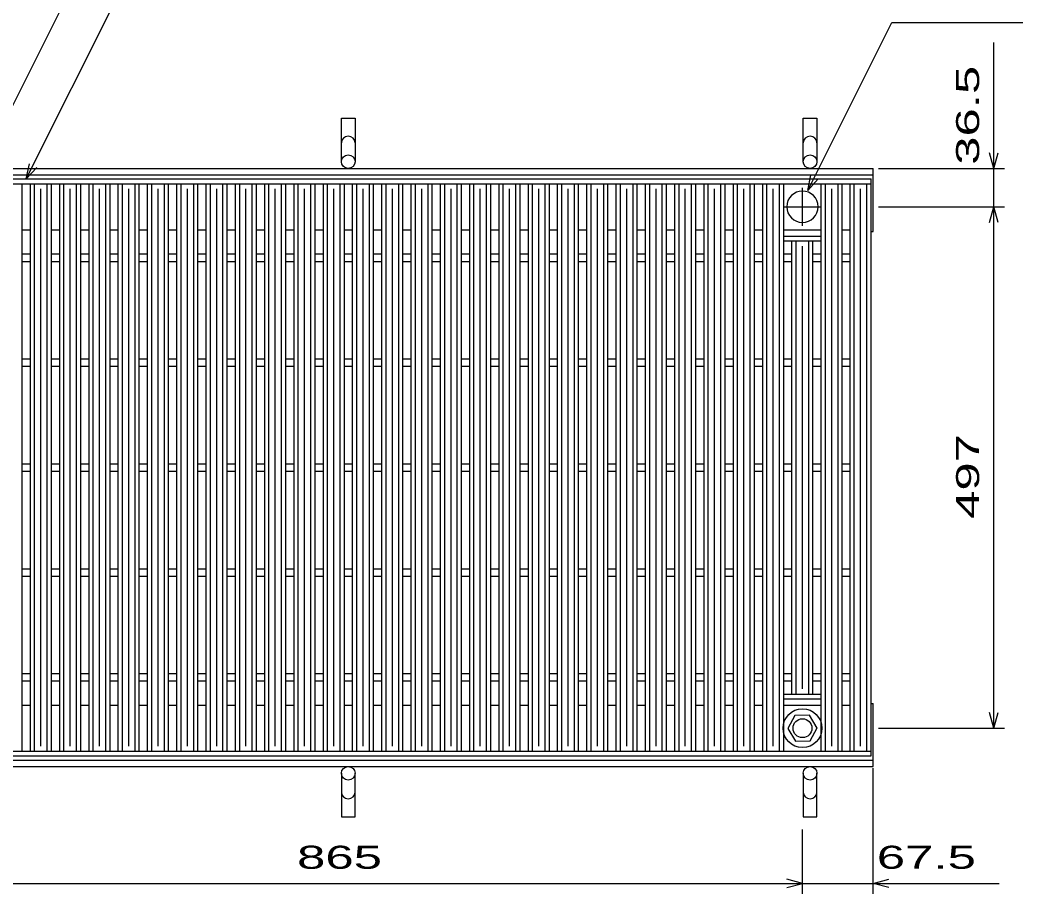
# Model space of a CAD drawing. Units: millimetres, scale not verified. Extents: x -1820 to 1731, y -1282 to 1054.
# Drawn here: x -1163 to -207, y -253 to 580 of the extents above; entities that cross this region are included whole.
import ezdxf
from ezdxf.enums import TextEntityAlignment as Align

# ---------------------------------------------------------------- set-up
doc = ezdxf.new("R2010")
doc.units = ezdxf.units.MM
doc.header["$LTSCALE"] = 10
doc.linetypes.add('CHAIN', pattern=[18.5, 12, -1.5, 3.5, -1.5])
for name, color, linetype, lineweight in [('16', 3, 'Continuous', 25), ('19', 6, 'Continuous', 25), ('22', 2, 'Continuous', 25)]:
    doc.layers.add(name, color=color, linetype=linetype, lineweight=lineweight)
doc.styles.add('ベクトル', font='')
doc.styles.get('ベクトル').set_extended_font_data('ベクトル')

msp = doc.modelspace()

# ---------------------------------------------------------------- linework, layer by layer
at = {"layer": '16'}
for p, q in [((-1348, 428.5), (-352, 428.5)), ((-1348, 424), (-352, 424)), ((-1180.6, 424), (-1160.6, 424)), ((-1160.6, -117), (-1160.6, 424)), ((-1152.7, -117), (-1152.7, 424)), ((-1152.7, 424), (-1132.7, 424)), ((-1148.7, -117), (-1148.7, 424)), ((-1136.7, -117), (-1136.7, 424)), ((-1132.7, -117), (-1132.7, 424)), ((-1124.8, -117), (-1124.8, 424)), ((-1124.8, 424), (-1104.8, 424)), ((-1120.8, -117), (-1120.8, 424)), ((-1108.8, -117), (-1108.8, 424)), ((-1104.8, -117), (-1104.8, 424)), ((-1096.9, -117), (-1096.9, 424)), ((-1096.9, 424), (-1076.9, 424)), ((-1092.9, -117), (-1092.9, 424)), ((-1080.9, -117), (-1080.9, 424)), ((-1076.9, -117), (-1076.9, 424)), ((-1069, -117), (-1069, 424)), ((-1069, 424), (-1049, 424)), ((-1065, -117), (-1065, 424)), ((-1053, -117), (-1053, 424)), ((-1049, -117), (-1049, 424)), ((-1041.1, -117), (-1041.1, 424)), ((-1041.1, 424), (-1021.1, 424)), ((-1037.1, -117), (-1037.1, 424)), ((-1025.1, -117), (-1025.1, 424)), ((-1021.1, -117), (-1021.1, 424)), ((-1013.2, -117), (-1013.2, 424)), ((-1013.2, 424), (-993.2, 424)), ((-1009.2, -117), (-1009.2, 424)), ((-997.2, -117), (-997.2, 424)), ((-993.2, -117), (-993.2, 424)), ((-985.3, -117), (-985.3, 424)), ((-985.3, 424), (-965.3, 424)), ((-981.3, -117), (-981.3, 424)), ((-969.3, -117), (-969.3, 424)), ((-965.3, -117), (-965.3, 424)), ((-957.4, -117), (-957.4, 424)), ((-957.4, 424), (-937.4, 424)), ((-953.4, -117), (-953.4, 424)), ((-941.4, -117), (-941.4, 424)), ((-937.4, -117), (-937.4, 424)), ((-929.5, -117), (-929.5, 424)), ((-929.5, 424), (-909.5, 424)), ((-925.5, -117), (-925.5, 424)), ((-913.5, -117), (-913.5, 424)), ((-909.5, -117), (-909.5, 424)), ((-901.6, -117), (-901.6, 424)), ((-901.6, 424), (-881.6, 424)), ((-897.6, -117), (-897.6, 424)), ((-885.6, -117), (-885.6, 424)), ((-881.6, -117), (-881.6, 424)), ((-873.7, -117), (-873.7, 424)), ((-873.7, 424), (-853.7, 424)), ((-869.7, -117), (-869.7, 424)), ((-857.7, -117), (-857.7, 424)), ((-853.7, -117), (-853.7, 424)), ((-845.8, -117), (-845.8, 424)), ((-845.8, 424), (-825.8, 424)), ((-841.8, -117), (-841.8, 424)), ((-829.8, -117), (-829.8, 424)), ((-825.8, -117), (-825.8, 424)), ((-817.9, -117), (-817.9, 424)), ((-817.9, 424), (-797.9, 424)), ((-813.9, -117), (-813.9, 424)), ((-801.9, -117), (-801.9, 424)), ((-797.9, -117), (-797.9, 424)), ((-790, -117), (-790, 424)), ((-790, 424), (-770, 424)), ((-786, -117), (-786, 424)), ((-774, -117), (-774, 424)), ((-770, -117), (-770, 424)), ((-762.1, -117), (-762.1, 424)), ((-762.1, 424), (-742.1, 424)), ((-758.1, -117), (-758.1, 424)), ((-746.1, -117), (-746.1, 424)), ((-742.1, -117), (-742.1, 424)), ((-734.2, -117), (-734.2, 424)), ((-734.2, 424), (-714.2, 424)), ((-730.2, -117), (-730.2, 424)), ((-718.2, -117), (-718.2, 424)), ((-714.2, -117), (-714.2, 424)), ((-706.3, -117), (-706.3, 424)), ((-706.3, 424), (-686.3, 424)), ((-702.3, -117), (-702.3, 424)), ((-690.3, -117), (-690.3, 424)), ((-686.3, -117), (-686.3, 424)), ((-678.4, -117), (-678.4, 424)), ((-678.4, 424), (-658.4, 424)), ((-674.4, -117), (-674.4, 424)), ((-662.4, -117), (-662.4, 424)), ((-658.4, -117), (-658.4, 424)), ((-650.5, -117), (-650.5, 424)), ((-650.5, 424), (-630.5, 424)), ((-646.5, -117), (-646.5, 424)), ((-634.5, -117), (-634.5, 424)), ((-630.5, -117), (-630.5, 424)), ((-622.6, -117), (-622.6, 424)), ((-622.6, 424), (-602.6, 424)), ((-618.6, -117), (-618.6, 424)), ((-606.6, -117), (-606.6, 424)), ((-602.6, -117), (-602.6, 424)), ((-594.7, -117), (-594.7, 424)), ((-594.7, 424), (-574.7, 424)), ((-590.7, -117), (-590.7, 424)), ((-578.7, -117), (-578.7, 424)), ((-574.7, -117), (-574.7, 424)), ((-566.8, -117), (-566.8, 424)), ((-566.8, 424), (-546.8, 424)), ((-562.8, -117), (-562.8, 424)), ((-550.8, -117), (-550.8, 424)), ((-546.8, -117), (-546.8, 424)), ((-538.9, -117), (-538.9, 424)), ((-538.9, 424), (-518.9, 424)), ((-534.9, -117), (-534.9, 424)), ((-522.9, -117), (-522.9, 424)), ((-518.9, -117), (-518.9, 424)), ((-511, -117), (-511, 424)), ((-511, 424), (-491, 424)), ((-507, -117), (-507, 424)), ((-495, -117), (-495, 424)), ((-491, -117), (-491, 424)), ((-483.1, -117), (-483.1, 424)), ((-483.1, 424), (-463.1, 424)), ((-479.1, -117), (-479.1, 424)), ((-467.1, -117), (-467.1, 424)), ((-463.1, -117), (-463.1, 424)), ((-455.2, -117), (-455.2, 424)), ((-455.2, 424), (-435.2, 424)), ((-451.2, -117), (-451.2, 424)), ((-439.2, -117), (-439.2, 424)), ((-435.2, -117), (-435.2, 424)), ((-399.4, -117), (-399.4, 424)), ((-399.4, 424), (-379.4, 424)), ((-395.4, -117), (-395.4, 424)), ((-383.4, -117), (-383.4, 424)), ((-379.4, -117), (-379.4, 424)), ((-372, -117), (-372, 424)), ((-372, 424), (-352, 424)), ((-368, -117), (-368, 424)), ((-356, -117), (-356, 424)), ((-352, 424), (-352, 428.5)), ((-352, -117), (-352, 424)), ((-1142.7, -112), (-1142.7, 419)), ((-1114.8, -112), (-1114.8, 419)), ((-1086.9, -112), (-1086.9, 419)), ((-1059, -112), (-1059, 419)), ((-1031.1, -112), (-1031.1, 419)), ((-1003.2, -112), (-1003.2, 419)), ((-975.3, -112), (-975.3, 419)), ((-947.4, -112), (-947.4, 419)), ((-919.5, -112), (-919.5, 419)), ((-891.6, -112), (-891.6, 419)), ((-863.7, -112), (-863.7, 419)), ((-835.8, -112), (-835.8, 419)), ((-807.9, -112), (-807.9, 419)), ((-780, -112), (-780, 419)), ((-752.1, -112), (-752.1, 419)), ((-724.2, -112), (-724.2, 419)), ((-696.3, -112), (-696.3, 419)), ((-668.4, -112), (-668.4, 419)), ((-640.5, -112), (-640.5, 419)), ((-612.6, -112), (-612.6, 419)), ((-584.7, -112), (-584.7, 419)), ((-556.8, -112), (-556.8, 419)), ((-528.9, -112), (-528.9, 419)), ((-501, -112), (-501, 419)), ((-473.1, -112), (-473.1, 419)), ((-445.2, -112), (-445.2, 419)), ((-389.4, -112), (-389.4, 419)), ((-362, -112), (-362, 419)), ((-1160.6, 380), (-1152.7, 380)), ((-1132.7, 380), (-1124.8, 380)), ((-1104.8, 380), (-1096.9, 380)), ((-1076.9, 380), (-1069, 380)), ((-1049, 380), (-1041.1, 380)), ((-1021.1, 380), (-1013.2, 380)), ((-993.2, 380), (-985.3, 380)), ((-965.3, 380), (-957.4, 380)), ((-937.4, 380), (-929.5, 380)), ((-909.5, 380), (-901.6, 380)), ((-881.6, 380), (-873.7, 380)), ((-853.7, 380), (-845.8, 380)), ((-825.8, 380), (-817.9, 380)), ((-797.9, 380), (-790, 380)), ((-770, 380), (-762.1, 380)), ((-742.1, 380), (-734.2, 380)), ((-714.2, 380), (-706.3, 380)), ((-686.3, 380), (-678.4, 380)), ((-658.4, 380), (-650.5, 380)), ((-630.5, 380), (-622.6, 380)), ((-602.6, 380), (-594.7, 380)), ((-574.7, 380), (-566.8, 380)), ((-546.8, 380), (-538.9, 380)), ((-518.9, 380), (-511, 380)), ((-491, 380), (-483.1, 380)), ((-463.1, 380), (-455.2, 380)), ((-435.2, 380), (-399.4, 380)), ((-435.2, 374), (-399.4, 374)), ((-435.2, 369.5), (-435.2, 374)), ((-399.4, 369.5), (-399.4, 374)), ((-379.4, 380), (-371.5, 380)), ((-435.2, 369.5), (-399.4, 369.5)), ((-427.3, -62.5), (-427.3, 369.5)), ((-427.3, 369.5), (-407.3, 369.5)), ((-423.3, -62.5), (-423.3, 369.5)), ((-417.3, -57.5), (-417.3, 364.5)), ((-411.3, -62.5), (-411.3, 369.5)), ((-407.3, -62.5), (-407.3, 369.5)), ((-1160.6, 357), (-1152.7, 357)), ((-1132.7, 357), (-1124.8, 357)), ((-1104.8, 357), (-1096.9, 357)), ((-1076.9, 357), (-1069, 357)), ((-1049, 357), (-1041.1, 357)), ((-1021.1, 357), (-1013.2, 357)), ((-993.2, 357), (-985.3, 357)), ((-965.3, 357), (-957.4, 357)), ((-937.4, 357), (-929.5, 357)), ((-909.5, 357), (-901.6, 357)), ((-881.6, 357), (-873.7, 357)), ((-853.7, 357), (-845.8, 357)), ((-825.8, 357), (-817.9, 357)), ((-797.9, 357), (-790, 357)), ((-770, 357), (-762.1, 357)), ((-742.1, 357), (-734.2, 357)), ((-714.2, 357), (-706.3, 357)), ((-686.3, 357), (-678.4, 357)), ((-658.4, 357), (-650.5, 357)), ((-630.5, 357), (-622.6, 357)), ((-602.6, 357), (-594.7, 357)), ((-574.7, 357), (-566.8, 357)), ((-546.8, 357), (-538.9, 357)), ((-518.9, 357), (-511, 357)), ((-491, 357), (-483.1, 357)), ((-463.1, 357), (-455.2, 357)), ((-435.2, 357), (-427.3, 357)), ((-407.3, 357), (-399.4, 357)), ((-379.4, 357), (-371.5, 357)), ((-1160.6, 350), (-1152.7, 350)), ((-1132.7, 350), (-1124.8, 350)), ((-1104.8, 350), (-1096.9, 350)), ((-1076.9, 350), (-1069, 350)), ((-1049, 350), (-1041.1, 350)), ((-1021.1, 350), (-1013.2, 350)), ((-993.2, 350), (-985.3, 350)), ((-965.3, 350), (-957.4, 350)), ((-937.4, 350), (-929.5, 350)), ((-909.5, 350), (-901.6, 350)), ((-881.6, 350), (-873.7, 350)), ((-853.7, 350), (-845.8, 350)), ((-825.8, 350), (-817.9, 350)), ((-797.9, 350), (-790, 350)), ((-770, 350), (-762.1, 350)), ((-742.1, 350), (-734.2, 350)), ((-714.2, 350), (-706.3, 350)), ((-686.3, 350), (-678.4, 350)), ((-658.4, 350), (-650.5, 350)), ((-630.5, 350), (-622.6, 350)), ((-602.6, 350), (-594.7, 350)), ((-574.7, 350), (-566.8, 350)), ((-546.8, 350), (-538.9, 350)), ((-518.9, 350), (-511, 350)), ((-491, 350), (-483.1, 350)), ((-463.1, 350), (-455.2, 350)), ((-435.2, 350), (-427.3, 350)), ((-407.3, 350), (-399.4, 350)), ((-379.4, 350), (-371.5, 350)), ((-1160.6, 257), (-1152.7, 257)), ((-1160.6, 250), (-1152.7, 250)), ((-1132.7, 257), (-1124.8, 257)), ((-1132.7, 250), (-1124.8, 250)), ((-1104.8, 257), (-1096.9, 257)), ((-1104.8, 250), (-1096.9, 250)), ((-1076.9, 257), (-1069, 257)), ((-1076.9, 250), (-1069, 250)), ((-1049, 257), (-1041.1, 257)), ((-1049, 250), (-1041.1, 250)), ((-1021.1, 257), (-1013.2, 257)), ((-1021.1, 250), (-1013.2, 250)), ((-993.2, 257), (-985.3, 257)), ((-993.2, 250), (-985.3, 250)), ((-965.3, 257), (-957.4, 257)), ((-965.3, 250), (-957.4, 250)), ((-937.4, 257), (-929.5, 257)), ((-937.4, 250), (-929.5, 250)), ((-909.5, 257), (-901.6, 257)), ((-909.5, 250), (-901.6, 250)), ((-881.6, 257), (-873.7, 257)), ((-881.6, 250), (-873.7, 250)), ((-853.7, 257), (-845.8, 257)), ((-853.7, 250), (-845.8, 250)), ((-825.8, 257), (-817.9, 257)), ((-825.8, 250), (-817.9, 250)), ((-797.9, 257), (-790, 257)), ((-797.9, 250), (-790, 250)), ((-770, 257), (-762.1, 257)), ((-770, 250), (-762.1, 250)), ((-742.1, 257), (-734.2, 257)), ((-742.1, 250), (-734.2, 250)), ((-714.2, 257), (-706.3, 257)), ((-714.2, 250), (-706.3, 250)), ((-686.3, 257), (-678.4, 257)), ((-686.3, 250), (-678.4, 250)), ((-658.4, 257), (-650.5, 257)), ((-658.4, 250), (-650.5, 250)), ((-630.5, 257), (-622.6, 257)), ((-630.5, 250), (-622.6, 250)), ((-602.6, 257), (-594.7, 257)), ((-602.6, 250), (-594.7, 250)), ((-574.7, 257), (-566.8, 257)), ((-574.7, 250), (-566.8, 250)), ((-546.8, 257), (-538.9, 257)), ((-546.8, 250), (-538.9, 250)), ((-518.9, 257), (-511, 257)), ((-518.9, 250), (-511, 250)), ((-491, 257), (-483.1, 257)), ((-491, 250), (-483.1, 250)), ((-463.1, 257), (-455.2, 257)), ((-463.1, 250), (-455.2, 250)), ((-435.2, 257), (-427.3, 257)), ((-435.2, 250), (-427.3, 250)), ((-407.3, 257), (-399.4, 257)), ((-407.3, 250), (-399.4, 250)), ((-379.4, 257), (-371.5, 257)), ((-379.4, 250), (-371.5, 250)), ((-1160.6, 157), (-1152.7, 157)), ((-1132.7, 157), (-1124.8, 157)), ((-1104.8, 157), (-1096.9, 157)), ((-1076.9, 157), (-1069, 157)), ((-1049, 157), (-1041.1, 157)), ((-1021.1, 157), (-1013.2, 157)), ((-993.2, 157), (-985.3, 157)), ((-965.3, 157), (-957.4, 157)), ((-937.4, 157), (-929.5, 157)), ((-909.5, 157), (-901.6, 157)), ((-881.6, 157), (-873.7, 157)), ((-853.7, 157), (-845.8, 157)), ((-825.8, 157), (-817.9, 157)), ((-797.9, 157), (-790, 157)), ((-770, 157), (-762.1, 157)), ((-742.1, 157), (-734.2, 157)), ((-714.2, 157), (-706.3, 157)), ((-686.3, 157), (-678.4, 157)), ((-658.4, 157), (-650.5, 157)), ((-630.5, 157), (-622.6, 157)), ((-602.6, 157), (-594.7, 157)), ((-574.7, 157), (-566.8, 157)), ((-546.8, 157), (-538.9, 157)), ((-518.9, 157), (-511, 157)), ((-491, 157), (-483.1, 157)), ((-463.1, 157), (-455.2, 157)), ((-435.2, 157), (-427.3, 157)), ((-407.3, 157), (-399.4, 157)), ((-379.4, 157), (-371.5, 157)), ((-1160.6, 150), (-1152.7, 150)), ((-1132.7, 150), (-1124.8, 150)), ((-1104.8, 150), (-1096.9, 150)), ((-1076.9, 150), (-1069, 150)), ((-1049, 150), (-1041.1, 150)), ((-1021.1, 150), (-1013.2, 150)), ((-993.2, 150), (-985.3, 150)), ((-965.3, 150), (-957.4, 150)), ((-937.4, 150), (-929.5, 150)), ((-909.5, 150), (-901.6, 150)), ((-881.6, 150), (-873.7, 150)), ((-853.7, 150), (-845.8, 150)), ((-825.8, 150), (-817.9, 150)), ((-797.9, 150), (-790, 150)), ((-770, 150), (-762.1, 150)), ((-742.1, 150), (-734.2, 150)), ((-714.2, 150), (-706.3, 150)), ((-686.3, 150), (-678.4, 150)), ((-658.4, 150), (-650.5, 150)), ((-630.5, 150), (-622.6, 150)), ((-602.6, 150), (-594.7, 150)), ((-574.7, 150), (-566.8, 150)), ((-546.8, 150), (-538.9, 150)), ((-518.9, 150), (-511, 150)), ((-491, 150), (-483.1, 150)), ((-463.1, 150), (-455.2, 150)), ((-435.2, 150), (-427.3, 150)), ((-407.3, 150), (-399.4, 150)), ((-379.4, 150), (-371.5, 150)), ((-1160.6, 57), (-1152.7, 57)), ((-1160.6, 50), (-1152.7, 50)), ((-1132.7, 57), (-1124.8, 57)), ((-1132.7, 50), (-1124.8, 50)), ((-1104.8, 57), (-1096.9, 57)), ((-1104.8, 50), (-1096.9, 50)), ((-1076.9, 57), (-1069, 57)), ((-1076.9, 50), (-1069, 50)), ((-1049, 57), (-1041.1, 57)), ((-1049, 50), (-1041.1, 50)), ((-1021.1, 57), (-1013.2, 57)), ((-1021.1, 50), (-1013.2, 50)), ((-993.2, 57), (-985.3, 57)), ((-993.2, 50), (-985.3, 50)), ((-965.3, 57), (-957.4, 57)), ((-965.3, 50), (-957.4, 50)), ((-937.4, 57), (-929.5, 57)), ((-937.4, 50), (-929.5, 50)), ((-909.5, 57), (-901.6, 57)), ((-909.5, 50), (-901.6, 50)), ((-881.6, 57), (-873.7, 57)), ((-881.6, 50), (-873.7, 50)), ((-853.7, 57), (-845.8, 57)), ((-853.7, 50), (-845.8, 50)), ((-825.8, 57), (-817.9, 57)), ((-825.8, 50), (-817.9, 50)), ((-797.9, 57), (-790, 57)), ((-797.9, 50), (-790, 50)), ((-770, 57), (-762.1, 57)), ((-770, 50), (-762.1, 50)), ((-742.1, 57), (-734.2, 57)), ((-742.1, 50), (-734.2, 50)), ((-714.2, 57), (-706.3, 57)), ((-714.2, 50), (-706.3, 50)), ((-686.3, 57), (-678.4, 57)), ((-686.3, 50), (-678.4, 50)), ((-658.4, 57), (-650.5, 57)), ((-658.4, 50), (-650.5, 50)), ((-630.5, 57), (-622.6, 57)), ((-630.5, 50), (-622.6, 50)), ((-602.6, 57), (-594.7, 57)), ((-602.6, 50), (-594.7, 50)), ((-574.7, 57), (-566.8, 57)), ((-574.7, 50), (-566.8, 50)), ((-546.8, 57), (-538.9, 57)), ((-546.8, 50), (-538.9, 50)), ((-518.9, 57), (-511, 57)), ((-518.9, 50), (-511, 50)), ((-491, 57), (-483.1, 57)), ((-491, 50), (-483.1, 50)), ((-463.1, 57), (-455.2, 57)), ((-463.1, 50), (-455.2, 50)), ((-435.2, 57), (-427.3, 57)), ((-435.2, 50), (-427.3, 50)), ((-407.3, 57), (-399.4, 57)), ((-407.3, 50), (-399.4, 50)), ((-379.4, 57), (-371.5, 57)), ((-379.4, 50), (-371.5, 50)), ((-1160.6, -43), (-1152.7, -43)), ((-1132.7, -43), (-1124.8, -43)), ((-1104.8, -43), (-1096.9, -43)), ((-1076.9, -43), (-1069, -43)), ((-1049, -43), (-1041.1, -43)), ((-1021.1, -43), (-1013.2, -43)), ((-993.2, -43), (-985.3, -43)), ((-965.3, -43), (-957.4, -43)), ((-937.4, -43), (-929.5, -43)), ((-909.5, -43), (-901.6, -43)), ((-881.6, -43), (-873.7, -43)), ((-853.7, -43), (-845.8, -43)), ((-825.8, -43), (-817.9, -43)), ((-797.9, -43), (-790, -43)), ((-770, -43), (-762.1, -43)), ((-742.1, -43), (-734.2, -43)), ((-714.2, -43), (-706.3, -43)), ((-686.3, -43), (-678.4, -43)), ((-658.4, -43), (-650.5, -43)), ((-630.5, -43), (-622.6, -43)), ((-602.6, -43), (-594.7, -43)), ((-574.7, -43), (-566.8, -43)), ((-546.8, -43), (-538.9, -43)), ((-518.9, -43), (-511, -43)), ((-491, -43), (-483.1, -43)), ((-463.1, -43), (-455.2, -43)), ((-435.2, -43), (-427.3, -43)), ((-407.3, -43), (-399.4, -43)), ((-379.4, -43), (-371.5, -43)), ((-1160.6, -50), (-1152.7, -50)), ((-1132.7, -50), (-1124.8, -50)), ((-1104.8, -50), (-1096.9, -50)), ((-1076.9, -50), (-1069, -50)), ((-1049, -50), (-1041.1, -50)), ((-1021.1, -50), (-1013.2, -50)), ((-993.2, -50), (-985.3, -50)), ((-965.3, -50), (-957.4, -50)), ((-937.4, -50), (-929.5, -50)), ((-909.5, -50), (-901.6, -50)), ((-881.6, -50), (-873.7, -50)), ((-853.7, -50), (-845.8, -50)), ((-825.8, -50), (-817.9, -50)), ((-797.9, -50), (-790, -50)), ((-770, -50), (-762.1, -50)), ((-742.1, -50), (-734.2, -50)), ((-714.2, -50), (-706.3, -50)), ((-686.3, -50), (-678.4, -50)), ((-658.4, -50), (-650.5, -50)), ((-630.5, -50), (-622.6, -50)), ((-602.6, -50), (-594.7, -50)), ((-574.7, -50), (-566.8, -50)), ((-546.8, -50), (-538.9, -50)), ((-518.9, -50), (-511, -50)), ((-491, -50), (-483.1, -50)), ((-463.1, -50), (-455.2, -50)), ((-435.2, -50), (-427.3, -50)), ((-407.3, -50), (-399.4, -50)), ((-379.4, -50), (-371.5, -50)), ((-435.2, -62.5), (-399.4, -62.5)), ((-435.2, -67), (-435.2, -62.5)), ((-427.3, -62.5), (-407.3, -62.5)), ((-399.4, -67), (-399.4, -62.5)), ((-1160.6, -73), (-1152.7, -73)), ((-1132.7, -73), (-1124.8, -73)), ((-1104.8, -73), (-1096.9, -73)), ((-1076.9, -73), (-1069, -73)), ((-1049, -73), (-1041.1, -73)), ((-1021.1, -73), (-1013.2, -73)), ((-993.2, -73), (-985.3, -73)), ((-965.3, -73), (-957.4, -73)), ((-937.4, -73), (-929.5, -73)), ((-909.5, -73), (-901.6, -73)), ((-881.6, -73), (-873.7, -73)), ((-853.7, -73), (-845.8, -73)), ((-825.8, -73), (-817.9, -73)), ((-797.9, -73), (-790, -73)), ((-770, -73), (-762.1, -73)), ((-742.1, -73), (-734.2, -73)), ((-714.2, -73), (-706.3, -73)), ((-686.3, -73), (-678.4, -73)), ((-658.4, -73), (-650.5, -73)), ((-630.5, -73), (-622.6, -73)), ((-602.6, -73), (-594.7, -73)), ((-574.7, -73), (-566.8, -73)), ((-546.8, -73), (-538.9, -73)), ((-518.9, -73), (-511, -73)), ((-491, -73), (-483.1, -73)), ((-463.1, -73), (-455.2, -73)), ((-435.2, -67), (-399.4, -67)), ((-435.2, -73), (-399.4, -73)), ((-379.4, -73), (-371.5, -73)), ((-424.59, -83.05), (-431.3, -95.34)), ((-410.6, -82.71), (-424.59, -83.05)), ((-403.3, -95), (-410.6, -82.71)), ((-431.3, -95.34), (-424, -107.29)), ((-410.01, -106.95), (-403.3, -94.66)), ((-424, -107.29), (-410.01, -106.95)), ((-1348, -117), (-352, -117)), ((-1348, -121.5), (-352, -121.5)), ((-1180.6, -117), (-1160.6, -117)), ((-1152.7, -117), (-1132.7, -117)), ((-1124.8, -117), (-1104.8, -117)), ((-1096.9, -117), (-1076.9, -117)), ((-1069, -117), (-1049, -117)), ((-1041.1, -117), (-1021.1, -117)), ((-1013.2, -117), (-993.2, -117)), ((-985.3, -117), (-965.3, -117)), ((-957.4, -117), (-937.4, -117)), ((-929.5, -117), (-909.5, -117)), ((-901.6, -117), (-881.6, -117)), ((-873.7, -117), (-853.7, -117)), ((-845.8, -117), (-825.8, -117)), ((-817.9, -117), (-797.9, -117)), ((-790, -117), (-770, -117)), ((-762.1, -117), (-742.1, -117)), ((-734.2, -117), (-714.2, -117)), ((-706.3, -117), (-686.3, -117)), ((-678.4, -117), (-658.4, -117)), ((-650.5, -117), (-630.5, -117)), ((-622.6, -117), (-602.6, -117)), ((-594.7, -117), (-574.7, -117)), ((-566.8, -117), (-546.8, -117)), ((-538.9, -117), (-518.9, -117)), ((-511, -117), (-491, -117)), ((-483.1, -117), (-463.1, -117)), ((-455.2, -117), (-435.2, -117)), ((-399.4, -117), (-379.4, -117)), ((-372, -117), (-352, -117)), ((-352, -121.5), (-352, -117))]:
    msp.add_line(p, q, dxfattribs=at)
at = {"layer": '16', "linetype": 'CHAIN'}
for p, q in [((-417.3, 384), (-417.3, 420)), ((-435.3, 402), (-399.3, 402))]:
    msp.add_line(p, q, dxfattribs=at)
at = {"layer": '16'}
for radius in [18.5, 9]:
    msp.add_circle((-417.3, -95), radius, dxfattribs=at)
for start, end in [(90, 270), (270, 90)]:
    msp.add_arc((-417.3, 402), 15, start, end, dxfattribs=at)
at = {"layer": '19'}
for p, q in [((-856.5, 445), (-856.5, 486.62)), ((-856.5, 486.62), (-843.5, 486.62)), ((-843.5, 486.62), (-843.5, 445)), ((-416.5, 445), (-416.5, 486.62)), ((-416.5, 486.62), (-403.5, 486.62)), ((-403.5, 486.62), (-403.5, 445)), ((-1350, 438.5), (-350, 438.5)), ((-1350, 432.5), (-350, 432.5)), ((-350, 378.5), (-350, 438.5)), ((-352, 378.5), (-350, 378.5)), ((-352, -71.5), (-350, -71.5)), ((-350, -131.5), (-350, -71.5)), ((-1350, -125.5), (-350, -125.5)), ((-1350, -131.5), (-350, -131.5)), ((-856.5, -138), (-856.5, -179.62)), ((-843.5, -179.62), (-843.5, -138)), ((-416.5, -138), (-416.5, -179.62)), ((-403.5, -179.62), (-403.5, -138)), ((-856.5, -179.62), (-843.5, -179.62)), ((-416.5, -179.62), (-403.5, -179.62))]:
    msp.add_line(p, q, dxfattribs=at)
for centre in [(-850, 445), (-410, 445), (-850, -138), (-410, -138)]:
    msp.add_circle(centre, 6.5, dxfattribs=at)
for centre, start, end in [((-850, 462.84), 0, 180), ((-410, 462.84), 0, 180), ((-850, -155.84), 180, 0), ((-410, -155.84), 180, 0)]:
    msp.add_arc(centre, 6.5, start, end, dxfattribs=at)
at = {"layer": '22', "color": 4}
for p, q in [((-1240.35, 357), (-1082.6, 672.5)), ((-1156.65, 428.5), (-1058.9, 624)), ((-412.3, 417.6), (-332.3, 577.6)), ((-332.3, 577.6), (-207.3, 577.6)), ((-235, 438.5), (-235, 558.5)), ((-235, 438.5), (-239, 453.5)), ((-235, 438.5), (-231, 453.5)), ((-1156.65, 428.5), (-1153.65, 443.1)), ((-1156.65, 428.5), (-1146.65, 439.5)), ((-412.3, 417.6), (-409.3, 432.2)), ((-345, 438.5), (-225, 438.5)), ((-235, 402), (-235, 438.5)), ((-412.3, 417.6), (-402.3, 428.6)), ((-345, 402), (-225, 402)), ((-239, 387), (-235, 402)), ((-231, 387), (-235, 402)), ((-235, -95), (-235, 402)), ((-235, -95), (-239, -80)), ((-235, -95), (-231, -80)), ((-345, -95), (-225, -95)), ((-350, -253), (-350, -133)), ((-417.3, -253), (-417.3, -191.5)), ((-1282.2, -243), (-417.3, -243)), ((-417.3, -243), (-432.3, -239)), ((-432.3, -247), (-417.3, -243)), ((-417.3, -243), (-350, -243)), ((-350, -243), (-335, -239)), ((-335, -247), (-350, -243)), ((-350, -243), (-230, -243))]:
    msp.add_line(p, q, dxfattribs=at)

# ---------------------------------------------------------------- texts
at = {"layer": '22', "style": 'ベクトル', "width": 1.65}
for s, p in [(' 36.5 ', (-260, 428.5)), (' 497 ', (-260, 91))]:
    msp.add_text(s, height=21.99, rotation=90, dxfattribs=at).set_placement(p, align=Align.MIDDLE_LEFT)
for s, p in [(' 865 ', (-912.25, -218)), (' 67.5 ', (-360, -218))]:
    msp.add_text(s, height=21.99, dxfattribs=at).set_placement(p, align=Align.MIDDLE_LEFT)

doc.saveas('drawing.dxf')
